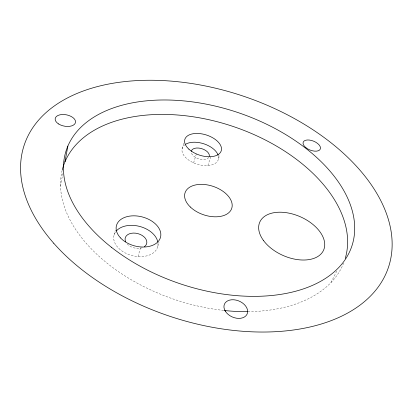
<?xml version="1.0" encoding="UTF-8"?>
<svg xmlns="http://www.w3.org/2000/svg" width="412" height="412" viewBox="0 0 412 412"><rect width="100%" height="100%" fill="white"/><g stroke="black" fill="none" stroke-linecap="round" stroke-linejoin="round"><path stroke-width="0.31" stroke-dasharray="2.06 1.54" d="M60.533 185.972L62.789 173.668M114.109 234.943L115.309 230.123M138.015 256.558L140.713 246.953M182.094 148.742L183.84 142.825M157.765 246.381L159.006 242.235M193.599 162.838L196.359 153.928M207.859 165.562L210.733 156.709M218.52 158.687L219.689 155.185M330.98 282.56L337.191 270.231M343.634 263.077A148.315 91.315 18.6 0 1 248.925 311.652M223.711 310.437A148.315 91.315 18.6 0 1 62.088 170.64M218.324 155.772A18.911 10.722 17.5 0 1 196.869 164.084A18.911 10.722 17.5 0 1 184.602 144.926M208.802 157.461A9.352 5.299 17.5 0 1 199.351 159.011A9.352 5.299 17.5 0 1 191.364 152.703M157.956 242.992A22.572 15.059 14.7 0 1 131.639 255.45A22.572 15.059 14.7 0 1 115.952 231.415M142.294 247.767A11.083 7.39 14.7 0 1 127.349 244.141"/><path stroke-width="0.62" d="M64.978 161.818L67.867 146.064M248.261 311.663A148.315 91.315 18.6 0 1 224.344 310.504M62.238 170.027A148.315 91.315 18.6 0 1 228.114 124.846A148.315 91.315 18.6 0 1 345.266 258.35M185.673 144.2A18.911 10.722 17.5 0 1 204.218 143.927A18.911 10.722 17.5 0 1 218.175 155.273M191.328 151.266A9.352 5.299 17.5 0 1 201.303 148.536A9.352 5.299 17.5 0 1 209.342 156.184M116.328 230.967A22.572 15.059 14.7 0 1 139.663 226.425A22.572 15.059 14.7 0 1 157.775 241.844M125.701 241.829A11.083 7.39 14.7 0 1 137.814 233.599A11.083 7.39 14.7 0 1 144.38 246.711M53.709 243.214A192.105 116.04 18.6 0 0 374.405 291.804A192.105 116.04 18.6 0 0 190.947 83.415A192.105 116.04 18.6 0 0 53.709 243.214M111.729 247.53A150.622 90.357 18.6 0 0 351.549 247.009A150.622 90.357 18.6 0 0 163.93 99.977A150.622 90.357 18.6 0 0 111.729 247.53M305.874 147.645A9.218 4.784 21.9 0 0 320.299 149.062A9.218 4.784 21.9 0 0 309.129 140.023A9.218 4.784 21.9 0 0 305.874 147.645M225.338 311.199A12.375 8.647 23.4 0 0 245.882 315.86A12.375 8.647 23.4 0 0 236.174 300.127A12.375 8.647 23.4 0 0 225.338 311.199M58.581 123.95A10.331 5.758 11 0 0 75.339 122.977A10.331 5.758 11 0 0 62.114 114.521A10.331 5.758 11 0 0 58.581 123.95M188.902 149.18A19.076 10.635 17.5 0 0 220.399 152.512A19.076 10.635 17.5 0 0 199.81 133.596A19.076 10.635 17.5 0 0 188.902 149.18M120.505 237.904A22.804 14.987 14.8 0 0 159.001 240.505A22.804 14.987 14.8 0 0 135.909 215.888A22.804 14.987 14.8 0 0 120.505 237.904M190.339 207.02A24.607 14.987 18.6 0 0 230.859 210.275A24.607 14.987 18.6 0 0 203.976 184.468A24.607 14.987 18.6 0 0 190.339 207.02M263.376 240.356A34.855 21.192 23.6 0 0 320.593 254.389A34.855 21.192 23.6 0 0 291.073 213.612A34.855 21.192 23.6 0 0 263.376 240.356"/></g></svg>
